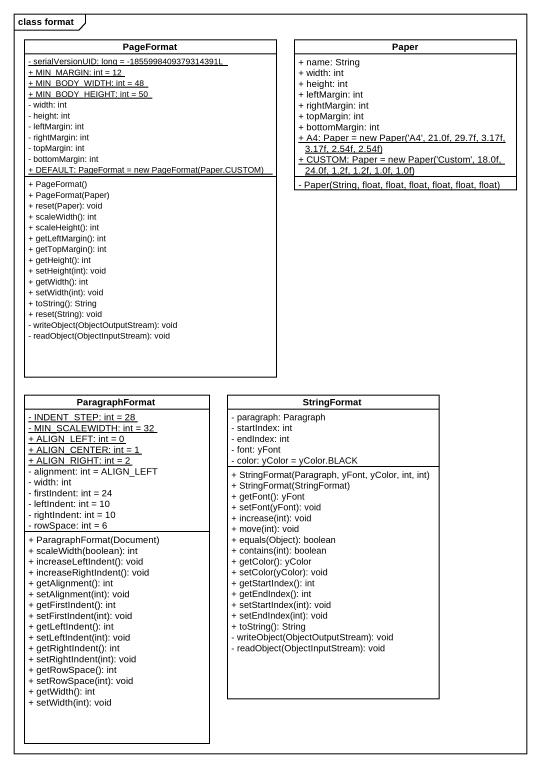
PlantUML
@startuml
mainframe class format
hide circle
hide empty members
skinparam classAttributeIconSize 0
class PageFormat {
  {static} - serialVersionUID: long = -1855998409379314391L
  {static} + MIN_MARGIN: int = 12
  {static} + MIN_BODY_WIDTH: int = 48
  {static} + MIN_BODY_HEIGHT: int = 50
  - width: int
  - height: int
  - leftMargin: int
  - rightMargin: int
  - topMargin: int
  - bottomMargin: int
  {static} {field} + DEFAULT: PageFormat = new PageFormat(Paper.CUSTOM)
  + PageFormat()
  + PageFormat(Paper)
  + reset(Paper): void
  + scaleWidth(): int
  + scaleHeight(): int
  + getLeftMargin(): int
  + getTopMargin(): int
  + getHeight(): int
  + setHeight(int): void
  + getWidth(): int
  + setWidth(int): void
  + toString(): String
  + reset(String): void
  - writeObject(ObjectOutputStream): void
  - readObject(ObjectInputStream): void
}
class Paper {
  + name: String
  + width: int
  + height: int
  + leftMargin: int
  + rightMargin: int
  + topMargin: int
  + bottomMargin: int
  {static} {field} + A4: Paper = new Paper('A4', 21.0f, 29.7f, 3.17f, 3.17f, 2.54f, 2.54f)
  {static} {field} + CUSTOM: Paper = new Paper('Custom', 18.0f, 24.0f, 1.2f, 1.2f, 1.0f, 1.0f)
  - Paper(String, float, float, float, float, float, float)
}
class ParagraphFormat {
  {static} - INDENT_STEP: int = 28
  {static} - MIN_SCALEWIDTH: int = 32
  {static} + ALIGN_LEFT: int = 0
  {static} + ALIGN_CENTER: int = 1
  {static} + ALIGN_RIGHT: int = 2
  - alignment: int = ALIGN_LEFT
  - width: int
  - firstIndent: int = 24
  - leftIndent: int = 10
  - rightIndent: int = 10
  - rowSpace: int = 6
  + ParagraphFormat(Document)
  + scaleWidth(boolean): int
  + increaseLeftIndent(): void
  + increaseRightIndent(): void
  + getAlignment(): int
  + setAlignment(int): void
  + getFirstIndent(): int
  + setFirstIndent(int): void
  + getLeftIndent(): int
  + setLeftIndent(int): void
  + getRightIndent(): int
  + setRightIndent(int): void
  + getRowSpace(): int
  + setRowSpace(int): void
  + getWidth(): int
  + setWidth(int): void
}
class StringFormat {
  - paragraph: Paragraph
  - startIndex: int
  - endIndex: int
  - font: yFont
  - color: yColor = yColor.BLACK
  + StringFormat(Paragraph, yFont, yColor, int, int)
  + StringFormat(StringFormat)
  + getFont(): yFont
  + setFont(yFont): void
  + increase(int): void
  + move(int): void
  + equals(Object): boolean
  + contains(int): boolean
  + getColor(): yColor
  + setColor(yColor): void
  + getStartIndex(): int
  + getEndIndex(): int
  + setStartIndex(int): void
  + setEndIndex(int): void
  + toString(): String
  - writeObject(ObjectOutputStream): void
  - readObject(ObjectInputStream): void
}
@enduml
